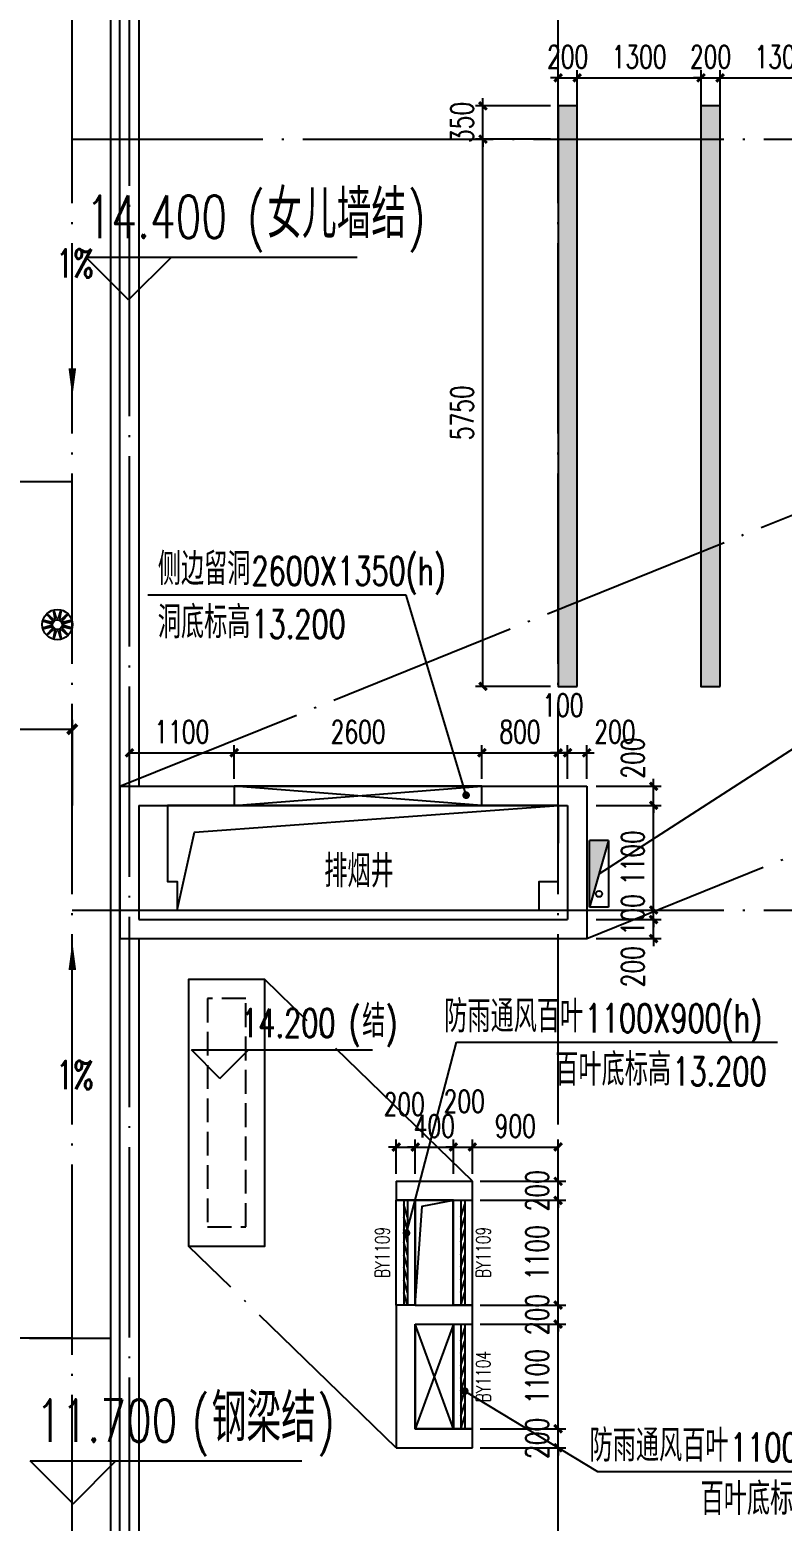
# Model space of a CAD drawing. Extents: x -1313754 to 847533, y 489853 to 941203.
# Drawn here: x 355100 to 362998, y 784899 to 800568 of the extents above; entities that cross this region are included whole.
import ezdxf

# ---------------------------------------------------------------- set-up
doc = ezdxf.new("R2010")
doc.units = 0
doc.header["$LTSCALE"] = 1000
doc.header["$MEASUREMENT"] = 0
doc.linetypes.add('DASH', pattern=[0.35, 0.25, -0.1])
doc.linetypes.add('DOTE', pattern=[2.42, 2, -0.2, 0.02, -0.2])
doc.layers.get('Defpoints').update_dxf_attribs({"color": 210})
for name, color, linetype in [('A-AXIS-DOTE', 14, 'DOTE'), ('A-AXIS-DP', 126, 'Continuous'), ('A-AXIS-SYMB', 3, 'Continuous'), ('A-DRAIN', 142, 'Continuous'), ('A-HATCH-2', 251, 'Continuous'), ('A-SFCE', 30, 'Continuous'), ('A-WINDOW', 140, 'Continuous'), ('A-防火门窗', 1, 'Continuous'), ('AS-COLN', 6, 'Continuous'), ('AS-WALL', 40, 'Continuous'), ('AS-结构边线层', 200, 'Continuous'), ('DIM_SYMB', 3, 'Continuous'), ('PUB_TEXT', 7, 'Continuous'), ('SB_ZF消火栓', 10, 'Continuous'), ('建-门窗编号', 7, 'Continuous'), ('虹吸雨水斗', 6, 'Continuous')]:
    doc.layers.add(name, color=color, linetype=linetype)
doc.layers.add('A-加建区域', color=47, linetype='Continuous', plot=False)
doc.styles.add('_TCH_DIM', font='SIMPLEX', dxfattribs={"bigfont": 'GBCBIG'})
doc.styles.add('_TCH_DIM_T3', font='SIMPLEX', dxfattribs={"width": 0.705882, "bigfont": 'GBCBIG'})
doc.styles.add('A-STANDARD', font='SIMPLEX', dxfattribs={"bigfont": 'GBCBIG'})
doc.styles.add('A-WIN-LABEL', font='SIMPLEX', dxfattribs={"bigfont": 'GBCBIG'})
doc.dimstyles.new('_TCH_ARCH&&100', dxfattribs={"dimtxt": 297.5, "dimasz": 100, "dimexe": 100, "dimexo": 100, "dimgap": 126.25, "dimtad": 1, "dimdec": 0, "dimzin": 0, "dimdsep": 46, "dimtxsty": '_TCH_DIM_T3', "dimblk": 'ARCHTICK', "dimcen": 0.09, "dimclrt": 7, "dimazin": 2, "dimtfac": 1, "dimtdec": 0, "dimtix": 1, "dimtmove": 2, "dimatfit": 3, "dimfxl": 0, "dimtolj": 1, "dimtzin": 0, "dimarcsym": 0})
doc.dimstyles.new('_TCH_ARCH&&80', dxfattribs={"dimtxt": 238, "dimasz": 80, "dimexe": 80, "dimexo": 80, "dimgap": 101, "dimtad": 1, "dimdec": 0, "dimzin": 0, "dimdsep": 46, "dimtxsty": '_TCH_DIM_T3', "dimblk": 'ARCHTICK', "dimcen": 0.09, "dimclrt": 7, "dimazin": 2, "dimtfac": 1, "dimtdec": 0, "dimtix": 1, "dimtmove": 2, "dimatfit": 3, "dimfxl": 0, "dimtolj": 1, "dimtzin": 0, "dimarcsym": 0})
pattern_1 = [(320, (-499900, 350), (-18.82564, -215.178055), [22.5, -247.5]), (265, (-499900, 350), (225.65764, 41.6254), [18, -198]), (10.4514, (-499901.57, 332.07), (206.831863, -173.552815), [19.122057, -210.342634]), (316.1842, (-499840, 350), (-49.655704, -320.172315), [33.75, -371.25]), (6.6356, (-499844.14, 323.32), (292.23536, -280.39881), [28.68309, -315.5139]), (261.1842, (-499840, 350), (292.23558, -280.39858), [27, -297]), (291, (-499855, 320), (-120.785667, -179.072116), [22.5, -247.5]), (236, (-499855, 320), (217.545014, -72.9946), [18, -198]), (341.4514, (-499865.07, 305.08), (96.75915, -252.06679), [19.122057, -210.342634]), (307.5, (-499900, 350), (99.868156, -3.6479566), [0, -195.6, 0, -201, 0, -198.75]), (277.5, (-499900, 350), (118.323514, -78.920861), [0, -114.6, 0, -191.1, 0, -75.75]), (237.5, (-499900, 416.9), (-6.7664615, -160.146731), [0, -75, 0, -234, 0, -310.5]), (227.5, (-499900, 446.9), (30.031495, -174.95585), [0, -97.5, 0, -155.4, 0, -220.5])]

# ---------------------------------------------------------------- blocks, each defined once
blk = doc.blocks.new('w43243')
at = {"layer": 'A-AXIS-SYMB'}
for p, q in [((289546, 754300), (289096, 754750)), ((289096, 754750), (291946, 754750)), ((289546, 754300), (289996, 754750))]:
    blk.add_line(p, q, dxfattribs=at)
at = {"layer": 'PUB_TEXT', "style": '_TCH_DIM', "width": 0.705882}
for s, height, p in [('(', 446, (290790, 754950)), (')', 446, (292106, 754950)), ('11.700', 446.2, (289155, 754950))]:
    blk.add_text(s, height=height, dxfattribs=at).set_placement(p)
at = {"layer": 'PUB_TEXT', "style": '_TCH_DIM'}
blk.add_text('钢梁结', height=506.4, dxfattribs=at).set_placement((291000, 754950))
blk = doc.blocks.new('_ArchTick')
at = {"color": 0, "linetype": 'ByBlock', "const_width": 0.4}
blk.add_lwpolyline([(-0.5, -0.5), (0.5, 0.5)], dxfattribs=at)
blk = doc.blocks.new('*D1567')
at = {"layer": 'A-AXIS-DP', "color": 0, "lineweight": -2}
for p, q in [((-139454, 799720), (-139454, 800144)), ((-139254, 799720), (-139254, 800144)), ((-139454, 800064), (-139534, 800064)), ((-139454, 800064), (-139254, 800064)), ((-139254, 800064), (-139174, 800064))]:
    blk.add_line(p, q, dxfattribs=at)
at = {"layer": 'Defpoints', "color": 0}
for p in [(-139254, 800064), (-139454, 799640), (-139254, 799640)]:
    blk.add_point(p, dxfattribs=at)
at = {"layer": 'A-AXIS-DP', "color": 0, "lineweight": -2, "xscale": 80, "yscale": 80, "zscale": 80}
blk.add_blockref('_ArchTick', (-139454, 800064), dxfattribs=at)
at = {"layer": 'A-AXIS-DP', "color": 0, "lineweight": -2, "xscale": 80, "yscale": 80, "zscale": 80, "rotation": 180}
blk.add_blockref('_ArchTick', (-139254, 800064), dxfattribs=at)
at = {"layer": 'A-AXIS-DP', "color": 7, "insert": (-139354, 800284), "char_height": 238, "attachment_point": 5, "style": '_TCH_DIM_T3'}
blk.add_mtext('\\A1;200', dxfattribs=at)
blk = doc.blocks.new('*D1568')
at = {"layer": 'A-AXIS-DP', "color": 0, "lineweight": -2}
for p, q in [((-139254, 799720), (-139254, 800144)), ((-137954, 799720), (-137954, 800144)), ((-139254, 800064), (-137954, 800064))]:
    blk.add_line(p, q, dxfattribs=at)
at = {"layer": 'Defpoints', "color": 0}
for p in [(-137954, 800064), (-139254, 799640), (-137954, 799640)]:
    blk.add_point(p, dxfattribs=at)
at = {"layer": 'A-AXIS-DP', "color": 0, "lineweight": -2, "xscale": 80, "yscale": 80, "zscale": 80, "rotation": 180}
blk.add_blockref('_ArchTick', (-139254, 800064), dxfattribs=at)
at = {"layer": 'A-AXIS-DP', "color": 0, "lineweight": -2, "xscale": 80, "yscale": 80, "zscale": 80}
blk.add_blockref('_ArchTick', (-137954, 800064), dxfattribs=at)
at = {"layer": 'A-AXIS-DP', "color": 7, "insert": (-138604, 800284), "char_height": 238, "attachment_point": 5, "style": '_TCH_DIM_T3'}
blk.add_mtext('\\A1;1300', dxfattribs=at)
blk = doc.blocks.new('*D1569')
at = {"layer": 'A-AXIS-DP', "color": 0, "lineweight": -2}
for p, q in [((-137954, 799720), (-137954, 800144)), ((-137754, 799720), (-137754, 800144)), ((-137954, 800064), (-138034, 800064)), ((-137954, 800064), (-137754, 800064)), ((-137754, 800064), (-137674, 800064))]:
    blk.add_line(p, q, dxfattribs=at)
at = {"layer": 'Defpoints', "color": 0}
for p in [(-137754, 800064), (-137954, 799640), (-137754, 799640)]:
    blk.add_point(p, dxfattribs=at)
at = {"layer": 'A-AXIS-DP', "color": 0, "lineweight": -2, "xscale": 80, "yscale": 80, "zscale": 80}
blk.add_blockref('_ArchTick', (-137954, 800064), dxfattribs=at)
at = {"layer": 'A-AXIS-DP', "color": 0, "lineweight": -2, "xscale": 80, "yscale": 80, "zscale": 80, "rotation": 180}
blk.add_blockref('_ArchTick', (-137754, 800064), dxfattribs=at)
at = {"layer": 'A-AXIS-DP', "color": 7, "insert": (-137854, 800284), "char_height": 238, "attachment_point": 5, "style": '_TCH_DIM_T3'}
blk.add_mtext('\\A1;200', dxfattribs=at)
blk = doc.blocks.new('*D1570')
at = {"layer": 'A-AXIS-DP', "color": 0, "lineweight": -2}
for p, q in [((-137754, 799720), (-137754, 800144)), ((-136454, 799720), (-136454, 800144)), ((-137754, 800064), (-136454, 800064))]:
    blk.add_line(p, q, dxfattribs=at)
at = {"layer": 'Defpoints', "color": 0}
for p in [(-136454, 800064), (-137754, 799640), (-136454, 799640)]:
    blk.add_point(p, dxfattribs=at)
at = {"layer": 'A-AXIS-DP', "color": 0, "lineweight": -2, "xscale": 80, "yscale": 80, "zscale": 80, "rotation": 180}
blk.add_blockref('_ArchTick', (-137754, 800064), dxfattribs=at)
at = {"layer": 'A-AXIS-DP', "color": 0, "lineweight": -2, "xscale": 80, "yscale": 80, "zscale": 80}
blk.add_blockref('_ArchTick', (-136454, 800064), dxfattribs=at)
at = {"layer": 'A-AXIS-DP', "color": 7, "insert": (-137104, 800284), "char_height": 238, "attachment_point": 5, "style": '_TCH_DIM_T3'}
blk.add_mtext('\\A1;1300', dxfattribs=at)
blk = doc.blocks.new('*D1590')
at = {"layer": 'A-AXIS-DP', "color": 0, "lineweight": -2}
for p, q in [((-140243, 799770), (-140243, 799850)), ((-139534, 799770), (-140323, 799770)), ((-140243, 799420), (-140243, 799770)), ((-139534, 799420), (-140323, 799420)), ((-140243, 799420), (-140243, 799340))]:
    blk.add_line(p, q, dxfattribs=at)
at = {"layer": 'Defpoints', "color": 0}
for p in [(-140243, 799770), (-139454, 799770), (-139454, 799420)]:
    blk.add_point(p, dxfattribs=at)
at = {"layer": 'A-AXIS-DP', "color": 0, "lineweight": -2, "xscale": 80, "yscale": 80, "zscale": 80}
for p, rotation in [((-140243, 799770), 270), ((-140243, 799420), 90)]:
    blk.add_blockref('_ArchTick', p, dxfattribs=dict(at, rotation=rotation))
at = {"layer": 'A-AXIS-DP', "color": 7, "insert": (-140463, 799595), "char_height": 238, "attachment_point": 5, "rotation": 90, "style": '_TCH_DIM_T3'}
blk.add_mtext('\\A1;350', dxfattribs=at)
blk = doc.blocks.new('*D1591')
at = {"layer": 'A-AXIS-DP', "color": 0, "lineweight": -2}
for p, q in [((-139534, 799420), (-140323, 799420)), ((-140243, 793670), (-140243, 799420)), ((-139534, 793670), (-140323, 793670))]:
    blk.add_line(p, q, dxfattribs=at)
at = {"layer": 'Defpoints', "color": 0}
for p in [(-140243, 799420), (-139454, 799420), (-139454, 793670)]:
    blk.add_point(p, dxfattribs=at)
at = {"layer": 'A-AXIS-DP', "color": 0, "lineweight": -2, "xscale": 80, "yscale": 80, "zscale": 80}
for p, rotation in [((-140243, 799420), 90), ((-140243, 793670), 270)]:
    blk.add_blockref('_ArchTick', p, dxfattribs=dict(at, rotation=rotation))
at = {"layer": 'A-AXIS-DP', "color": 7, "insert": (-140463, 796545), "char_height": 238, "attachment_point": 5, "rotation": 90, "style": '_TCH_DIM_T3'}
blk.add_mtext('\\A1;5750', dxfattribs=at)
blk = doc.blocks.new('*U71')
at = {"color": 0}
for p, q in [((-250, 150), (250, 150)), ((250, 30), (-250, 30)), ((-250, -30), (-190, 30)), ((-190, -30), (-130, 30)), ((-130, -30), (-70, 30)), ((-70, -30), (-10, 30)), ((-10, -30), (50, 30)), ((50, -30), (110, 30)), ((110, -30), (170, 30)), ((170, -30), (230, 30)), ((250, -30), (-250, -30)), ((-250, -150), (250, -150))]:
    blk.add_line(p, q, dxfattribs=at)
for points in [[(-250, -150), (-250, 150)], [(250, -150), (250, 150)]]:
    blk.add_lwpolyline(points, dxfattribs=at)
blk = doc.blocks.new('*U70')
at = {"color": 0, "xscale": 0.001999999996058992, "yscale": 0.003333333333333334, "zscale": 0.001999999996058992}
blk.add_blockref('*U71', (0, 0), dxfattribs=at)
blk = doc.blocks.new('*D1599')
at = {"layer": 'A-AXIS-DP', "color": 0, "lineweight": -2}
for p, q in [((-143954, 792700), (-143954, 793052)), ((-142854, 792700), (-142854, 793052)), ((-143954, 792972), (-142854, 792972))]:
    blk.add_line(p, q, dxfattribs=at)
at = {"layer": 'Defpoints', "color": 0}
for p in [(-142854, 792972), (-143954, 792620), (-142854, 792620)]:
    blk.add_point(p, dxfattribs=at)
at = {"layer": 'A-AXIS-DP', "color": 0, "lineweight": -2, "xscale": 80, "yscale": 80, "zscale": 80, "rotation": 180}
blk.add_blockref('_ArchTick', (-143954, 792972), dxfattribs=at)
at = {"layer": 'A-AXIS-DP', "color": 0, "lineweight": -2, "xscale": 80, "yscale": 80, "zscale": 80}
blk.add_blockref('_ArchTick', (-142854, 792972), dxfattribs=at)
at = {"layer": 'A-AXIS-DP', "color": 7, "insert": (-143404, 793192), "char_height": 238, "attachment_point": 5, "style": '_TCH_DIM_T3'}
blk.add_mtext('\\A1;1100', dxfattribs=at)
blk = doc.blocks.new('*D1600')
at = {"layer": 'A-AXIS-DP', "color": 0, "lineweight": -2}
for p, q in [((-142854, 792700), (-142854, 793052)), ((-140254, 792700), (-140254, 793052)), ((-142854, 792972), (-140254, 792972))]:
    blk.add_line(p, q, dxfattribs=at)
at = {"layer": 'Defpoints', "color": 0}
for p in [(-140254, 792972), (-142854, 792620), (-140254, 792620)]:
    blk.add_point(p, dxfattribs=at)
at = {"layer": 'A-AXIS-DP', "color": 0, "lineweight": -2, "xscale": 80, "yscale": 80, "zscale": 80, "rotation": 180}
blk.add_blockref('_ArchTick', (-142854, 792972), dxfattribs=at)
at = {"layer": 'A-AXIS-DP', "color": 0, "lineweight": -2, "xscale": 80, "yscale": 80, "zscale": 80}
blk.add_blockref('_ArchTick', (-140254, 792972), dxfattribs=at)
at = {"layer": 'A-AXIS-DP', "color": 7, "insert": (-141554, 793192), "char_height": 238, "attachment_point": 5, "style": '_TCH_DIM_T3'}
blk.add_mtext('\\A1;2600', dxfattribs=at)
blk = doc.blocks.new('*D1601')
at = {"layer": 'A-AXIS-DP', "color": 0, "lineweight": -2}
for p, q in [((-140254, 792700), (-140254, 793052)), ((-139454, 792700), (-139454, 793052)), ((-140254, 792972), (-139454, 792972))]:
    blk.add_line(p, q, dxfattribs=at)
at = {"layer": 'Defpoints', "color": 0}
for p in [(-139454, 792972), (-140254, 792620), (-139454, 792620)]:
    blk.add_point(p, dxfattribs=at)
at = {"layer": 'A-AXIS-DP', "color": 0, "lineweight": -2, "xscale": 80, "yscale": 80, "zscale": 80, "rotation": 180}
blk.add_blockref('_ArchTick', (-140254, 792972), dxfattribs=at)
at = {"layer": 'A-AXIS-DP', "color": 0, "lineweight": -2, "xscale": 80, "yscale": 80, "zscale": 80}
blk.add_blockref('_ArchTick', (-139454, 792972), dxfattribs=at)
at = {"layer": 'A-AXIS-DP', "color": 7, "insert": (-139854, 793192), "char_height": 238, "attachment_point": 5, "style": '_TCH_DIM_T3'}
blk.add_mtext('\\A1;800', dxfattribs=at)
blk = doc.blocks.new('*D1602')
at = {"layer": 'A-AXIS-DP', "color": 0, "lineweight": -2}
for p, q in [((-139454, 792700), (-139454, 793052)), ((-139354, 792700), (-139354, 793052)), ((-139454, 792972), (-139534, 792972)), ((-139454, 792972), (-139354, 792972)), ((-139354, 792972), (-139274, 792972))]:
    blk.add_line(p, q, dxfattribs=at)
at = {"layer": 'Defpoints', "color": 0}
for p in [(-139354, 792972), (-139454, 792620), (-139354, 792620)]:
    blk.add_point(p, dxfattribs=at)
at = {"layer": 'A-AXIS-DP', "color": 0, "lineweight": -2, "xscale": 80, "yscale": 80, "zscale": 80}
blk.add_blockref('_ArchTick', (-139454, 792972), dxfattribs=at)
at = {"layer": 'A-AXIS-DP', "color": 0, "lineweight": -2, "xscale": 80, "yscale": 80, "zscale": 80, "rotation": 180}
blk.add_blockref('_ArchTick', (-139354, 792972), dxfattribs=at)
at = {"layer": 'A-AXIS-DP', "color": 7, "insert": (-139404, 793472), "char_height": 238, "attachment_point": 5, "style": '_TCH_DIM_T3'}
blk.add_mtext('\\A1;100', dxfattribs=at)
blk = doc.blocks.new('*D1603')
at = {"layer": 'A-AXIS-DP', "color": 0, "lineweight": -2}
for p, q in [((-139354, 792700), (-139354, 793052)), ((-139154, 792700), (-139154, 793052)), ((-139354, 792972), (-139434, 792972)), ((-139354, 792972), (-139154, 792972)), ((-139154, 792972), (-139074, 792972))]:
    blk.add_line(p, q, dxfattribs=at)
at = {"layer": 'Defpoints', "color": 0}
for p in [(-139154, 792972), (-139354, 792620), (-139154, 792620)]:
    blk.add_point(p, dxfattribs=at)
at = {"layer": 'A-AXIS-DP', "color": 0, "lineweight": -2, "xscale": 80, "yscale": 80, "zscale": 80}
blk.add_blockref('_ArchTick', (-139354, 792972), dxfattribs=at)
at = {"layer": 'A-AXIS-DP', "color": 0, "lineweight": -2, "xscale": 80, "yscale": 80, "zscale": 80, "rotation": 180}
blk.add_blockref('_ArchTick', (-139154, 792972), dxfattribs=at)
at = {"layer": 'A-AXIS-DP', "color": 7, "insert": (-138858, 793192), "char_height": 238, "attachment_point": 5, "style": '_TCH_DIM_T3'}
blk.add_mtext('\\A1;200', dxfattribs=at)
blk = doc.blocks.new('*D1604')
at = {"layer": 'A-AXIS-DP', "color": 0, "lineweight": -2}
for p, q in [((-139054, 791220), (-138371, 791220)), ((-138451, 791220), (-138451, 791300)), ((-138451, 791020), (-138451, 791220)), ((-139054, 791020), (-138371, 791020)), ((-138451, 791020), (-138451, 790940))]:
    blk.add_line(p, q, dxfattribs=at)
at = {"layer": 'Defpoints', "color": 0}
for p in [(-139134, 791220), (-138451, 791220), (-139134, 791020)]:
    blk.add_point(p, dxfattribs=at)
at = {"layer": 'A-AXIS-DP', "color": 0, "lineweight": -2, "xscale": 80, "yscale": 80, "zscale": 80}
for p, rotation in [((-138451, 791220), 270), ((-138451, 791020), 90)]:
    blk.add_blockref('_ArchTick', p, dxfattribs=dict(at, rotation=rotation))
at = {"layer": 'A-AXIS-DP', "color": 7, "insert": (-138671, 790724), "char_height": 238, "attachment_point": 5, "rotation": 90, "style": '_TCH_DIM_T3'}
blk.add_mtext('\\A1;200', dxfattribs=at)
blk = doc.blocks.new('*D1605')
at = {"layer": 'A-AXIS-DP', "color": 0, "lineweight": -2}
for p, q in [((-139054, 791320), (-138371, 791320)), ((-138451, 791320), (-138451, 791400)), ((-138451, 791220), (-138451, 791320)), ((-139054, 791220), (-138371, 791220)), ((-138451, 791220), (-138451, 791140))]:
    blk.add_line(p, q, dxfattribs=at)
at = {"layer": 'Defpoints', "color": 0}
for p in [(-139134, 791320), (-138451, 791320), (-139134, 791220)]:
    blk.add_point(p, dxfattribs=at)
at = {"layer": 'A-AXIS-DP', "color": 0, "lineweight": -2, "xscale": 80, "yscale": 80, "zscale": 80}
for p, rotation in [((-138451, 791320), 270), ((-138451, 791220), 90)]:
    blk.add_blockref('_ArchTick', p, dxfattribs=dict(at, rotation=rotation))
at = {"layer": 'A-AXIS-DP', "color": 7, "insert": (-138671, 791270), "char_height": 238, "attachment_point": 5, "rotation": 90, "style": '_TCH_DIM_T3'}
blk.add_mtext('\\A1;100', dxfattribs=at)
blk = doc.blocks.new('*D1606')
at = {"layer": 'A-AXIS-DP', "color": 0, "lineweight": -2}
for p, q in [((-139054, 792420), (-138371, 792420)), ((-138451, 791320), (-138451, 792420)), ((-139054, 791320), (-138371, 791320))]:
    blk.add_line(p, q, dxfattribs=at)
at = {"layer": 'Defpoints', "color": 0}
for p in [(-139134, 792420), (-138451, 792420), (-139134, 791320)]:
    blk.add_point(p, dxfattribs=at)
at = {"layer": 'A-AXIS-DP', "color": 0, "lineweight": -2, "xscale": 80, "yscale": 80, "zscale": 80}
for p, rotation in [((-138451, 792420), 90), ((-138451, 791320), 270)]:
    blk.add_blockref('_ArchTick', p, dxfattribs=dict(at, rotation=rotation))
at = {"layer": 'A-AXIS-DP', "color": 7, "insert": (-138671, 791870), "char_height": 238, "attachment_point": 5, "rotation": 90, "style": '_TCH_DIM_T3'}
blk.add_mtext('\\A1;1100', dxfattribs=at)
blk = doc.blocks.new('*D1607')
at = {"layer": 'A-AXIS-DP', "color": 0, "lineweight": -2}
for p, q in [((-139054, 792620), (-138371, 792620)), ((-138451, 792620), (-138451, 792700)), ((-138451, 792420), (-138451, 792620)), ((-139054, 792420), (-138371, 792420)), ((-138451, 792420), (-138451, 792340))]:
    blk.add_line(p, q, dxfattribs=at)
at = {"layer": 'Defpoints', "color": 0}
for p in [(-139134, 792620), (-138451, 792620), (-139134, 792420)]:
    blk.add_point(p, dxfattribs=at)
at = {"layer": 'A-AXIS-DP', "color": 0, "lineweight": -2, "xscale": 80, "yscale": 80, "zscale": 80}
for p, rotation in [((-138451, 792620), 270), ((-138451, 792420), 90)]:
    blk.add_blockref('_ArchTick', p, dxfattribs=dict(at, rotation=rotation))
at = {"layer": 'A-AXIS-DP', "color": 7, "insert": (-138671, 792916), "char_height": 238, "attachment_point": 5, "rotation": 90, "style": '_TCH_DIM_T3'}
blk.add_mtext('\\A1;200', dxfattribs=at)
blk = doc.blocks.new('*D1635')
at = {"layer": 'A-AXIS-DP', "color": 0, "lineweight": -2}
for p, q in [((-139454, 788470), (-139454, 788550)), ((-140274, 788470), (-139374, 788470)), ((-139454, 788270), (-139454, 788470)), ((-140274, 788270), (-139374, 788270)), ((-139454, 788270), (-139454, 788190))]:
    blk.add_line(p, q, dxfattribs=at)
at = {"layer": 'Defpoints', "color": 0}
for p in [(-140354, 788470), (-139454, 788470), (-140354, 788270)]:
    blk.add_point(p, dxfattribs=at)
at = {"layer": 'A-AXIS-DP', "color": 0, "lineweight": -2, "xscale": 80, "yscale": 80, "zscale": 80}
for p, rotation in [((-139454, 788470), 270), ((-139454, 788270), 90)]:
    blk.add_blockref('_ArchTick', p, dxfattribs=dict(at, rotation=rotation))
at = {"layer": 'A-AXIS-DP', "color": 7, "insert": (-139674, 788370), "char_height": 238, "attachment_point": 5, "rotation": 90, "style": '_TCH_DIM_T3'}
blk.add_mtext('\\A1;200', dxfattribs=at)
blk = doc.blocks.new('*D1636')
at = {"layer": 'A-AXIS-DP', "color": 0, "lineweight": -2}
for p, q in [((-140274, 788270), (-139374, 788270)), ((-139454, 787170), (-139454, 788270)), ((-140274, 787170), (-139374, 787170))]:
    blk.add_line(p, q, dxfattribs=at)
at = {"layer": 'Defpoints', "color": 0}
for p in [(-140354, 788270), (-139454, 788270), (-140354, 787170)]:
    blk.add_point(p, dxfattribs=at)
at = {"layer": 'A-AXIS-DP', "color": 0, "lineweight": -2, "xscale": 80, "yscale": 80, "zscale": 80}
for p, rotation in [((-139454, 788270), 90), ((-139454, 787170), 270)]:
    blk.add_blockref('_ArchTick', p, dxfattribs=dict(at, rotation=rotation))
at = {"layer": 'A-AXIS-DP', "color": 7, "insert": (-139674, 787720), "char_height": 238, "attachment_point": 5, "rotation": 90, "style": '_TCH_DIM_T3'}
blk.add_mtext('\\A1;1100', dxfattribs=at)
blk = doc.blocks.new('*D1637')
at = {"layer": 'A-AXIS-DP', "color": 0, "lineweight": -2}
for p, q in [((-139454, 787170), (-139454, 787250)), ((-140274, 787170), (-139374, 787170)), ((-139454, 786970), (-139454, 787170)), ((-140274, 786970), (-139374, 786970)), ((-139454, 786970), (-139454, 786890))]:
    blk.add_line(p, q, dxfattribs=at)
at = {"layer": 'Defpoints', "color": 0}
for p in [(-140354, 787170), (-139454, 787170), (-140354, 786970)]:
    blk.add_point(p, dxfattribs=at)
at = {"layer": 'A-AXIS-DP', "color": 0, "lineweight": -2, "xscale": 80, "yscale": 80, "zscale": 80}
for p, rotation in [((-139454, 787170), 270), ((-139454, 786970), 90)]:
    blk.add_blockref('_ArchTick', p, dxfattribs=dict(at, rotation=rotation))
at = {"layer": 'A-AXIS-DP', "color": 7, "insert": (-139674, 787070), "char_height": 238, "attachment_point": 5, "rotation": 90, "style": '_TCH_DIM_T3'}
blk.add_mtext('\\A1;200', dxfattribs=at)
blk = doc.blocks.new('*D1638')
at = {"layer": 'A-AXIS-DP', "color": 0, "lineweight": -2}
for p, q in [((-140274, 786970), (-139374, 786970)), ((-139454, 785870), (-139454, 786970)), ((-140274, 785870), (-139374, 785870))]:
    blk.add_line(p, q, dxfattribs=at)
at = {"layer": 'Defpoints', "color": 0}
for p in [(-140354, 786970), (-139454, 786970), (-140354, 785870)]:
    blk.add_point(p, dxfattribs=at)
at = {"layer": 'A-AXIS-DP', "color": 0, "lineweight": -2, "xscale": 80, "yscale": 80, "zscale": 80}
for p, rotation in [((-139454, 786970), 90), ((-139454, 785870), 270)]:
    blk.add_blockref('_ArchTick', p, dxfattribs=dict(at, rotation=rotation))
at = {"layer": 'A-AXIS-DP', "color": 7, "insert": (-139674, 786420), "char_height": 238, "attachment_point": 5, "rotation": 90, "style": '_TCH_DIM_T3'}
blk.add_mtext('\\A1;1100', dxfattribs=at)
blk = doc.blocks.new('*D1639')
at = {"layer": 'A-AXIS-DP', "color": 0, "lineweight": -2}
for p, q in [((-140274, 785870), (-139374, 785870)), ((-139454, 785870), (-139454, 785950)), ((-139454, 785670), (-139454, 785870)), ((-140274, 785670), (-139374, 785670)), ((-139454, 785670), (-139454, 785590))]:
    blk.add_line(p, q, dxfattribs=at)
at = {"layer": 'Defpoints', "color": 0}
for p in [(-140354, 785870), (-139454, 785870), (-140354, 785670)]:
    blk.add_point(p, dxfattribs=at)
at = {"layer": 'A-AXIS-DP', "color": 0, "lineweight": -2, "xscale": 80, "yscale": 80, "zscale": 80}
for p, rotation in [((-139454, 785870), 270), ((-139454, 785670), 90)]:
    blk.add_blockref('_ArchTick', p, dxfattribs=dict(at, rotation=rotation))
at = {"layer": 'A-AXIS-DP', "color": 7, "insert": (-139674, 785770), "char_height": 238, "attachment_point": 5, "rotation": 90, "style": '_TCH_DIM_T3'}
blk.add_mtext('\\A1;200', dxfattribs=at)
blk = doc.blocks.new('*D1640')
at = {"layer": 'A-AXIS-DP', "color": 0, "lineweight": -2}
for p, q in [((-141154, 788830), (-141234, 788830)), ((-141154, 788550), (-141154, 788910)), ((-141154, 788830), (-140954, 788830)), ((-140954, 788550), (-140954, 788910)), ((-140954, 788830), (-140874, 788830))]:
    blk.add_line(p, q, dxfattribs=at)
at = {"layer": 'Defpoints', "color": 0}
for p in [(-140954, 788830), (-141154, 788470), (-140954, 788470)]:
    blk.add_point(p, dxfattribs=at)
at = {"layer": 'A-AXIS-DP', "color": 0, "lineweight": -2, "xscale": 80, "yscale": 80, "zscale": 80}
blk.add_blockref('_ArchTick', (-141154, 788830), dxfattribs=at)
at = {"layer": 'A-AXIS-DP', "color": 0, "lineweight": -2, "xscale": 80, "yscale": 80, "zscale": 80, "rotation": 180}
blk.add_blockref('_ArchTick', (-140954, 788830), dxfattribs=at)
at = {"layer": 'A-AXIS-DP', "color": 7, "insert": (-141070, 789280), "char_height": 238, "attachment_point": 5, "style": '_TCH_DIM_T3'}
blk.add_mtext('\\A1;200', dxfattribs=at)
blk = doc.blocks.new('*D1641')
at = {"layer": 'A-AXIS-DP', "color": 0, "lineweight": -2}
for p, q in [((-140954, 788830), (-141034, 788830)), ((-140954, 788550), (-140954, 788910)), ((-140954, 788830), (-140554, 788830)), ((-140554, 788550), (-140554, 788910)), ((-140554, 788830), (-140474, 788830))]:
    blk.add_line(p, q, dxfattribs=at)
at = {"layer": 'Defpoints', "color": 0}
for p in [(-140554, 788830), (-140954, 788470), (-140554, 788470)]:
    blk.add_point(p, dxfattribs=at)
at = {"layer": 'A-AXIS-DP', "color": 0, "lineweight": -2, "xscale": 80, "yscale": 80, "zscale": 80}
blk.add_blockref('_ArchTick', (-140954, 788830), dxfattribs=at)
at = {"layer": 'A-AXIS-DP', "color": 0, "lineweight": -2, "xscale": 80, "yscale": 80, "zscale": 80, "rotation": 180}
blk.add_blockref('_ArchTick', (-140554, 788830), dxfattribs=at)
at = {"layer": 'A-AXIS-DP', "color": 7, "insert": (-140754, 789050), "char_height": 238, "attachment_point": 5, "style": '_TCH_DIM_T3'}
blk.add_mtext('\\A1;400', dxfattribs=at)
blk = doc.blocks.new('*D1642')
at = {"layer": 'A-AXIS-DP', "color": 0, "lineweight": -2}
for p, q in [((-140554, 788830), (-140634, 788830)), ((-140554, 788550), (-140554, 788910)), ((-140554, 788830), (-140354, 788830)), ((-140354, 788550), (-140354, 788910)), ((-140354, 788830), (-140274, 788830))]:
    blk.add_line(p, q, dxfattribs=at)
at = {"layer": 'Defpoints', "color": 0}
for p in [(-140354, 788830), (-140554, 788470), (-140354, 788470)]:
    blk.add_point(p, dxfattribs=at)
at = {"layer": 'A-AXIS-DP', "color": 0, "lineweight": -2, "xscale": 80, "yscale": 80, "zscale": 80}
blk.add_blockref('_ArchTick', (-140554, 788830), dxfattribs=at)
at = {"layer": 'A-AXIS-DP', "color": 0, "lineweight": -2, "xscale": 80, "yscale": 80, "zscale": 80, "rotation": 180}
blk.add_blockref('_ArchTick', (-140354, 788830), dxfattribs=at)
at = {"layer": 'A-AXIS-DP', "color": 7, "insert": (-140440, 789310), "char_height": 238, "attachment_point": 5, "style": '_TCH_DIM_T3'}
blk.add_mtext('\\A1;200', dxfattribs=at)
blk = doc.blocks.new('*D1643')
at = {"layer": 'A-AXIS-DP', "color": 0, "lineweight": -2}
for p, q in [((-140354, 788550), (-140354, 788910)), ((-140354, 788830), (-139454, 788830)), ((-139454, 788550), (-139454, 788910))]:
    blk.add_line(p, q, dxfattribs=at)
at = {"layer": 'Defpoints', "color": 0}
for p in [(-139454, 788830), (-140354, 788470), (-139454, 788470)]:
    blk.add_point(p, dxfattribs=at)
at = {"layer": 'A-AXIS-DP', "color": 0, "lineweight": -2, "xscale": 80, "yscale": 80, "zscale": 80, "rotation": 180}
blk.add_blockref('_ArchTick', (-140354, 788830), dxfattribs=at)
at = {"layer": 'A-AXIS-DP', "color": 0, "lineweight": -2, "xscale": 80, "yscale": 80, "zscale": 80}
blk.add_blockref('_ArchTick', (-139454, 788830), dxfattribs=at)
at = {"layer": 'A-AXIS-DP', "color": 7, "insert": (-139904, 789050), "char_height": 238, "attachment_point": 5, "style": '_TCH_DIM_T3'}
blk.add_mtext('\\A1;900', dxfattribs=at)
blk = doc.blocks.new('43243')
at = {"layer": 'AS-结构边线层'}
for p, q in [((359546, 785870), (359146, 786970)), ((359546, 786970), (359146, 785870))]:
    blk.add_line(p, q, dxfattribs=at)
for points in [[(371646, 818320), (371646, 782920), (371346, 782920), (371346, 774520), (371646, 774520), (371646, 741420), (359546, 741420), (359546, 741720), (359446, 741720), (359446, 741920), (357146, 741920), (357146, 741720), (356846, 741720), (356846, 741420), (356046, 741420), (356046, 741420), (356046, 832020)], [(356646, 791320), (356829, 792137), (360650, 792420)], [(359146, 787170), (359220, 788210), (359546, 788270)]]:
    blk.add_lwpolyline(points, dxfattribs=at)
for points in [[(356546, 792420), (356546, 791620), (356646, 791620), (356646, 791320), (360446, 791320), (360446, 791620), (360646, 791620), (360650, 792420)], [(359146, 787170), (359546, 787170), (359546, 788270), (359146, 788270)], [(359146, 786970), (359546, 786970), (359546, 785870), (359146, 785870)]]:
    blk.add_lwpolyline(points, close=True, dxfattribs=at)
blk = doc.blocks.new('*D2228')
at = {"layer": 'A-AXIS-DP', "color": 0, "lineweight": -2}
for p, q in [((353546, 792420), (353546, 793320)), ((353546, 793220), (355546, 793220)), ((355546, 792420), (355546, 793320))]:
    blk.add_line(p, q, dxfattribs=at)
at = {"layer": 'Defpoints', "color": 0}
for p in [(355546, 793220), (353546, 792320), (355546, 792320)]:
    blk.add_point(p, dxfattribs=at)
at = {"layer": 'A-AXIS-DP', "color": 0, "lineweight": -2, "xscale": 100, "yscale": 100, "zscale": 100, "rotation": 180}
blk.add_blockref('_ArchTick', (353546, 793220), dxfattribs=at)
at = {"layer": 'A-AXIS-DP', "color": 0, "lineweight": -2, "xscale": 100, "yscale": 100, "zscale": 100}
blk.add_blockref('_ArchTick', (355546, 793220), dxfattribs=at)
at = {"layer": 'A-AXIS-DP', "color": 7, "insert": (354546, 793495), "char_height": 297.5, "attachment_point": 5, "style": '_TCH_DIM_T3'}
blk.add_mtext('\\A1;2000', dxfattribs=at)
blk = doc.blocks.new('dote')
at = {"layer": 'A-AXIS-DOTE'}
for p, q in [((76282.2, -68993.9), (76282.2, 36606.4)), ((81382.2, -68993.9), (81382.2, 36662.3)), ((76882.2, -68810), (76882.2, 36400)), ((76282.2, -5400), (98661.5, -5400)), ((76282.2, -9000), (-41310, -9000)), ((76282.2, -13500), (98661.5, -13500)), ((76282.2, -18000), (-41310, -18000))]:
    blk.add_line(p, q, dxfattribs=at)
blk = doc.blocks.new('234243242332')
at = {"layer": 'SB_ZF消火栓'}
blk.add_hatch(color=1, dxfattribs=at).paths.add_polyline_path([(361176, 792050), (360976, 792050), (360976, 791350)])
blk.add_line((361076, 791700), (364259, 793755), dxfattribs=at)
at = {"layer": 'SB_ZF消火栓', "color": 1}
for p, q in [((360976, 791350), (360976, 792050)), ((361176, 792050), (360976, 792050)), ((361176, 792050), (360976, 791350)), ((361176, 792050), (361176, 791350)), ((361176, 791350), (360976, 791350))]:
    blk.add_line(p, q, dxfattribs=at)
blk.add_circle((361076, 791490), 32.5, dxfattribs=at)
blk = doc.blocks.new('“奔腾”虹吸雨水斗')
at = {"layer": '虹吸雨水斗', "lineweight": 25}
for p, q in [((946944, 86685), (947028, 86658)), ((947032, 86673), (946946, 86692)), ((946982, 86753), (947040, 86688)), ((947052, 86699), (946987, 86758)), ((947048, 86793), (947066, 86707)), ((947082, 86711), (947055, 86795)), ((947125, 86795), (947098, 86711)), ((947114, 86707), (947132, 86793)), ((947194, 86758), (947128, 86699)), ((947140, 86688), (947199, 86753)), ((947234, 86692), (947148, 86673)), ((947152, 86658), (947236, 86685)), ((947028, 86641), (946944, 86614)), ((946946, 86607), (947032, 86625)), ((947040, 86611), (946982, 86546)), ((946987, 86541), (947052, 86600)), ((947066, 86592), (947048, 86506)), ((947055, 86504), (947082, 86587)), ((947098, 86587), (947125, 86504)), ((947132, 86506), (947114, 86592)), ((947128, 86600), (947194, 86541)), ((947199, 86546), (947140, 86611)), ((947148, 86625), (947234, 86607)), ((947236, 86614), (947152, 86641))]:
    blk.add_line(p, q, dxfattribs=at)
for radius in [150, 47.6]:
    blk.add_circle((947090, 86649), radius, dxfattribs=at)
for centre, start, end in [((947034, 86682), 261.6382, 38.3675), ((947057, 86706), 231.6382, 8.3675), ((947090, 86715), 201.6382, 338.3675), ((947123, 86706), 171.6382, 308.3675), ((947147, 86682), 141.6382, 278.3675), ((947025, 86649), 291.6382, 68.3675), ((947034, 86617), 321.6382, 98.3675), ((947057, 86593), 351.6382, 128.3675), ((947090, 86584), 21.6382, 158.3675), ((947123, 86593), 51.6382, 188.3675), ((947147, 86617), 81.6382, 218.3675), ((947155, 86649), 111.6382, 248.3675)]:
    blk.add_arc(centre, 8.82, start, end, dxfattribs=at)
blk = doc.blocks.new('w4234233')
at = {"layer": 'A-AXIS-SYMB'}
for points in [[(355546, 826830, 0, 0, 0), (355546, 825680, 0, 80, 0), (355546, 825980, 0, 0, 0)], [(355546, 818810, 0, 0, 0), (355546, 819960, 0, 80, 0), (355546, 819660, 0, 0, 0)]]:
    blk.add_lwpolyline(points, format="xyseb", dxfattribs=at)
at = {"layer": 'PUB_TEXT', "style": '_TCH_DIM', "width": 0.705882}
for p in [(355376, 826935), (355376, 818407)]:
    blk.add_text('1%%%', height=297.5, dxfattribs=at).set_placement(p)
blk = doc.blocks.new('21321423')
at = {"layer": 'A-DRAIN'}
blk.add_line((355096, 786820), (355946, 786820), dxfattribs=at)
at = {"layer": 'A-加建区域'}
blk.add_blockref('w4234233', (0, -28970), dxfattribs=at)
at = {"layer": '虹吸雨水斗', "xscale": 1.061320754715, "yscale": 1.061320754715, "zscale": 1.061320754715}
blk.add_blockref('“奔腾”虹吸雨水斗', (-649777, 702357), dxfattribs=at)
blk = doc.blocks.new('rrrrrrrrrrrrrrrrrrrrr')
at = {"layer": 'A-HATCH-2'}
h = blk.add_hatch(dxfattribs=at)
h.set_pattern_fill('混凝土', color=8, scale=30, angle=-90)
h.set_pattern_definition(pattern_1)
h.paths.add_polyline_path([(-139454.2, 793670), (-139454.2, 799770), (-139254.2, 799770), (-139254.2, 793670)])
h = blk.add_hatch(dxfattribs=at)
h.set_pattern_fill('混凝土', color=8, scale=30, angle=-90)
h.set_pattern_definition(pattern_1)
h.paths.add_polyline_path([(-137954.2, 793670), (-137954.2, 799770), (-137754.2, 799770), (-137754.2, 793670)])
at = {"layer": 'A-AXIS-DOTE'}
for p, q in [((-144054.2, 792620), (-134350, 796540)), ((-139154.2, 791020), (-129450, 794940)), ((-140354.2, 788470), (-142534.2, 790590)), ((-141154.2, 785670), (-143334.2, 787790))]:
    blk.add_line(p, q, dxfattribs=at)
at = {"layer": 'A-AXIS-SYMB'}
for p, q in [((-143962.6, 797730), (-144412.6, 798180)), ((-144412.6, 798180), (-141562.6, 798180)), ((-143962.6, 797730), (-143512.6, 798180))]:
    blk.add_line(p, q, dxfattribs=at)
at = {"layer": 'A-SFCE'}
for points in [[(-144154.2, 832220), (-144154.2, 741520)], [(-140654.2, 741920), (-140654.2, 744370), (-142954.2, 744370), (-142954.2, 741720), (-143254.2, 741720), (-143254.2, 741720), (-144054.2, 741720), (-144054.2, 832020)], [(-136854.2, 832020), (-140154.2, 832020), (-140154.2, 831720), (-140454.2, 831720), (-140454.2, 828620), (-143154.2, 828620), (-143154.2, 831720), (-143454.2, 831720), (-143454.2, 831720), (-143854.2, 831720), (-143854.2, 792620)], [(-143854.2, 791020), (-143854.2, 751220)]]:
    blk.add_lwpolyline(points, dxfattribs=at)
blk.add_lwpolyline([(-143334.2, 787790), (-142534.2, 787790), (-142534.2, 790590), (-143334.2, 790590)], close=True, dxfattribs=at)
at = {"layer": 'A-SFCE', "linetype": 'DASH'}
blk.add_lwpolyline([(-143134.2, 787990), (-142734.2, 787990), (-142734.2, 790390), (-143134.2, 790390)], close=True, dxfattribs=at)
at = {"layer": 'A-WINDOW'}
for p, q in [((-140254.2, 792420), (-142854.2, 792620)), ((-142854.2, 792420), (-140254.2, 792620))]:
    blk.add_line(p, q, dxfattribs=at)
blk.add_lwpolyline([(-142854.2, 792620), (-142854.2, 792420), (-140254.2, 792420), (-140254.2, 792620)], close=True, dxfattribs=at)
at = {"layer": 'AS-COLN'}
for points in [[(-139254.2, 793670), (-139254.2, 799770), (-139454.2, 799770), (-139454.2, 793670)], [(-137754.2, 793670), (-137754.2, 799770), (-137954.2, 799770), (-137954.2, 793670)]]:
    blk.add_lwpolyline(points, close=True, dxfattribs=at)
at = {"layer": 'AS-WALL'}
for p, q in [((-144054.2, 792620), (-139154.2, 792620)), ((-144054.2, 792620), (-144054.2, 791020)), ((-139154.2, 792620), (-139154.2, 791020)), ((-143854.2, 792420), (-139354.2, 792420)), ((-143854.2, 792420), (-143854.2, 791220)), ((-139354.2, 792420), (-139354.2, 791220)), ((-143854.2, 791220), (-139354.2, 791220)), ((-144054.2, 791020), (-139154.2, 791020)), ((-141154.2, 788470), (-140354.2, 788470)), ((-141154.2, 788470), (-141154.2, 788270)), ((-140354.2, 788270), (-140354.2, 788470)), ((-141154.2, 788270), (-140954.2, 788270)), ((-140954.2, 788270), (-140554.2, 788270)), ((-140554.2, 788270), (-140354.2, 788270)), ((-140954.2, 787170), (-141154.2, 787170)), ((-141154.2, 787170), (-141154.2, 787070)), ((-140954.2, 787170), (-140554.2, 787170)), ((-140354.2, 787170), (-140554.2, 787170)), ((-140354.2, 787070), (-140354.2, 787170)), ((-141154.2, 787070), (-141154.2, 785670)), ((-140954.2, 786970), (-140554.2, 786970)), ((-140954.2, 786970), (-140954.2, 785870)), ((-140554.2, 786970), (-140354.2, 786970)), ((-140354.2, 786970), (-140354.2, 787070)), ((-140954.2, 785870), (-140554.2, 785870)), ((-140354.2, 785870), (-140554.2, 785870)), ((-140354.2, 785670), (-140354.2, 785870)), ((-141154.2, 785670), (-140354.2, 785670))]:
    blk.add_line(p, q, dxfattribs=at)
at = {"layer": 'DIM_SYMB'}
for p, q in [((-141050, 794630), (-143761.7, 794630)), ((-140420.1, 792526.5), (-141050, 794630)), ((-141045.9, 787926.5), (-140520, 789930)), ((-140520, 789930), (-137150, 789930)), ((-143004.2, 789550), (-143304.2, 789850)), ((-143304.2, 789850), (-141404.2, 789850)), ((-143004.2, 789550), (-142704.2, 789850)), ((-140434.2, 786266), (-139040, 785420)), ((-139040, 785420), (-135624.2, 785420))]:
    blk.add_line(p, q, dxfattribs=at)
at = {"layer": 'DIM_SYMB', "const_width": 40}
for points in [[(-140414.4, 792507.3, 1), (-140425.8, 792545.6, 1)], [(-141051, 787907.1, 1), (-141040.8, 787945.8, 1)], [(-140451.3, 786276.4, 1), (-140417.1, 786255.6, 1)]]:
    blk.add_lwpolyline(points, format="xyb", close=True, dxfattribs=at)
at = {"layer": 'A-WINDOW'}
ref = blk.add_blockref('*U70', (-141054.2, 787720), dxfattribs=dict(at, xscale=-1100, yscale=-200, zscale=200, rotation=270))
ref.add_attrib('A', 'BY1109', (-141225.6, 787455), dxfattribs={"layer": '建-门窗编号', "ltscale": 500, "height": 148.75, "rotation": 90, "style": 'A-WIN-LABEL', "width": 0.705882})
ref = blk.add_blockref('*U70', (-140454.2, 787720), dxfattribs=dict(at, xscale=-1100, yscale=200, zscale=200, rotation=270))
ref.add_attrib('A', 'BY1109', (-140165.6, 787455), dxfattribs={"layer": '建-门窗编号', "ltscale": 500, "height": 148.75, "rotation": 90, "style": 'A-WIN-LABEL', "width": 0.705882})
ref = blk.add_blockref('*U70', (-140454.2, 786420), dxfattribs=dict(at, xscale=-1100, yscale=200, zscale=200, rotation=270))
ref.add_attrib('A', 'BY1104', (-140165.6, 786150), dxfattribs={"layer": '建-门窗编号', "ltscale": 500, "height": 148.75, "rotation": 90, "style": 'A-WIN-LABEL', "width": 0.705882})
blk.add_blockref('w43243', (-434091.6, 30781.6), dxfattribs=at)
at = {"layer": 'PUB_TEXT', "style": '_TCH_DIM', "width": 0.705882}
for s, height, p in [('(', 446.2, (-142718.4, 798380)), (')', 446.2, (-141033.9, 798380)), ('14.400', 446.25, (-144413.4, 798380)), ('2600X1350(h)', 297.5, (-142673.8, 794735)), ('13.200', 297.5, (-142673.8, 794175)), ('1100X900(h)', 297.5, (-139175, 790035)), ('14.200', 297.5, (-142780.9, 789983.3)), ('(', 297.5, (-141650.9, 789983.3)), (')', 297.5, (-141265.1, 789983.3)), ('13.200', 297.5, (-138255, 789475)), ('1100X400(h)', 297.5, (-137649.2, 785525))]:
    blk.add_text(s, height=height, dxfattribs=at).set_placement(p)
at = {"layer": 'PUB_TEXT', "style": '_TCH_DIM'}
for s, height, p in [('女儿墙结', 506.38, (-142508.4, 798380)), ('侧边留洞', 337.59, (-143656.7, 794735)), ('洞底标高', 337.59, (-143656.7, 794175)), ('防雨通风百叶', 337.59, (-140649.5, 790035)), ('结', 337.6, (-141510.9, 789983.3)), ('百叶底标高', 337.59, (-139483.7, 789475)), ('防雨通风百叶', 337.59, (-139123.7, 785525)), ('百叶底标高', 337.59, (-137957.9, 784965))]:
    blk.add_text(s, height=height, dxfattribs=at).set_placement(p)
at = {"layer": 'A-AXIS-DP'}
for p1, p2, distance, picture, middle in [((-139454.2, 799640), (-139254.2, 799640), 424, '*D1567', (-139354.2, 800284)), ((-139254.2, 799640), (-137954.2, 799640), 424, '*D1568', (-138604.2, 800284)), ((-137954.2, 799640), (-137754.2, 799640), 424, '*D1569', (-137854.2, 800284)), ((-137754.2, 799640), (-136454.2, 799640), 424, '*D1570', (-137104.2, 800284)), ((-139454.2, 799420), (-139454.2, 799770), 789, '*D1590', (-140463.2, 799595)), ((-139454.2, 793670), (-139454.2, 799420), 789, '*D1591', (-140463.2, 796545)), ((-143954.2, 792620), (-142854.2, 792620), 352, '*D1599', (-143404.2, 793192)), ((-142854.2, 792620), (-140254.2, 792620), 352, '*D1600', (-141554.2, 793192)), ((-140254.2, 792620), (-139454.2, 792620), 352, '*D1601', (-139854.2, 793192)), ((-139134.2, 791320), (-139134.2, 792420), -683.3, '*D1606', (-138670.8, 791870)), ((-139134.2, 791220), (-139134.2, 791320), -683.3, '*D1605', (-138670.8, 791270)), ((-140954.2, 788470), (-140554.2, 788470), 360, '*D1641', (-140754.2, 789050)), ((-140354.2, 788470), (-139454.2, 788470), 360, '*D1643', (-139904.2, 789050)), ((-140354.2, 788270), (-140354.2, 788470), -900, '*D1635', (-139674.2, 788370)), ((-140354.2, 787170), (-140354.2, 788270), -900, '*D1636', (-139674.2, 787720)), ((-140354.2, 786970), (-140354.2, 787170), -900, '*D1637', (-139674.2, 787070)), ((-140354.2, 785870), (-140354.2, 786970), -900, '*D1638', (-139674.2, 786420)), ((-140354.2, 785670), (-140354.2, 785870), -900, '*D1639', (-139674.2, 785770))]:
    dim = blk.add_aligned_dim(p1=p1, p2=p2, distance=distance, dimstyle='_TCH_ARCH&&80', dxfattribs=at)
    dim.commit()
    dim.dimension.update_dxf_attribs({"geometry": picture, "text_midpoint": middle})
for base, p1, p2, angle, picture, middle in [((-139354.2, 792972), (-139454.2, 792620), (-139354.2, 792620), 0, '*D1602', (-139404.2, 793472)), ((-139154.2, 792972), (-139354.2, 792620), (-139154.2, 792620), 0, '*D1603', (-138858.2, 793192)), ((-138450.8, 792620), (-139134.2, 792420), (-139134.2, 792620), 90, '*D1607', (-138670.8, 792916)), ((-138450.8, 791220), (-139134.2, 791020), (-139134.2, 791220), 90, '*D1604', (-138670.8, 790724)), ((-140354.2, 788830), (-140554.2, 788470), (-140354.2, 788470), 360, '*D1642', (-140440, 789310)), ((-140954.2, 788830), (-141154.2, 788470), (-140954.2, 788470), 360, '*D1640', (-141070, 789280))]:
    dim = blk.add_linear_dim(base=base, p1=p1, p2=p2, angle=angle, dimstyle='_TCH_ARCH&&80', dxfattribs=at)
    dim.commit()
    dim.dimension.update_dxf_attribs({"geometry": picture, "text_midpoint": middle, "dimtype": 161})
blk = doc.blocks.new('242343243')
at = {"layer": 'A-AXIS-DP'}
dim = blk.add_aligned_dim(p1=(353545.8, 792320), p2=(355545.8, 792320), distance=900.1, dimstyle='_TCH_ARCH&&100', dxfattribs=at)
dim.commit()
dim.dimension.update_dxf_attribs({"geometry": '*D2228', "text_midpoint": (354545.8, 793495.1)})

msp = doc.modelspace()

# ---------------------------------------------------------------- block references
msp.add_blockref('rrrrrrrrrrrrrrrrrrrrr', (500100, 0))
at = {"layer": 'A-WINDOW'}
msp.add_blockref('43243', (0, 0), dxfattribs=at)

# ---------------------------------------------------------------- next in the draw order: block references
msp.add_blockref('242343243', (0, 0), dxfattribs=at)

# ---------------------------------------------------------------- next in the draw order: block references
at = {"layer": 'AS-WALL'}
msp.add_blockref('dote', (279263.6, 804820), dxfattribs=at)
at = {"layer": 'SB_ZF消火栓', "linetype": 'Continuous'}
msp.add_blockref('234243242332', (0, 0), dxfattribs=at)
at = {"layer": '虹吸雨水斗', "linetype": 'Continuous'}
msp.add_blockref('21321423', (0, 0), dxfattribs=at)

# ---------------------------------------------------------------- next in the draw order: texts
at = {"layer": 'A-防火门窗', "style": 'A-STANDARD'}
msp.add_text('排烟井', height=337.59, dxfattribs=at).set_placement((358190.8, 791560))

doc.saveas('drawing.dxf')
